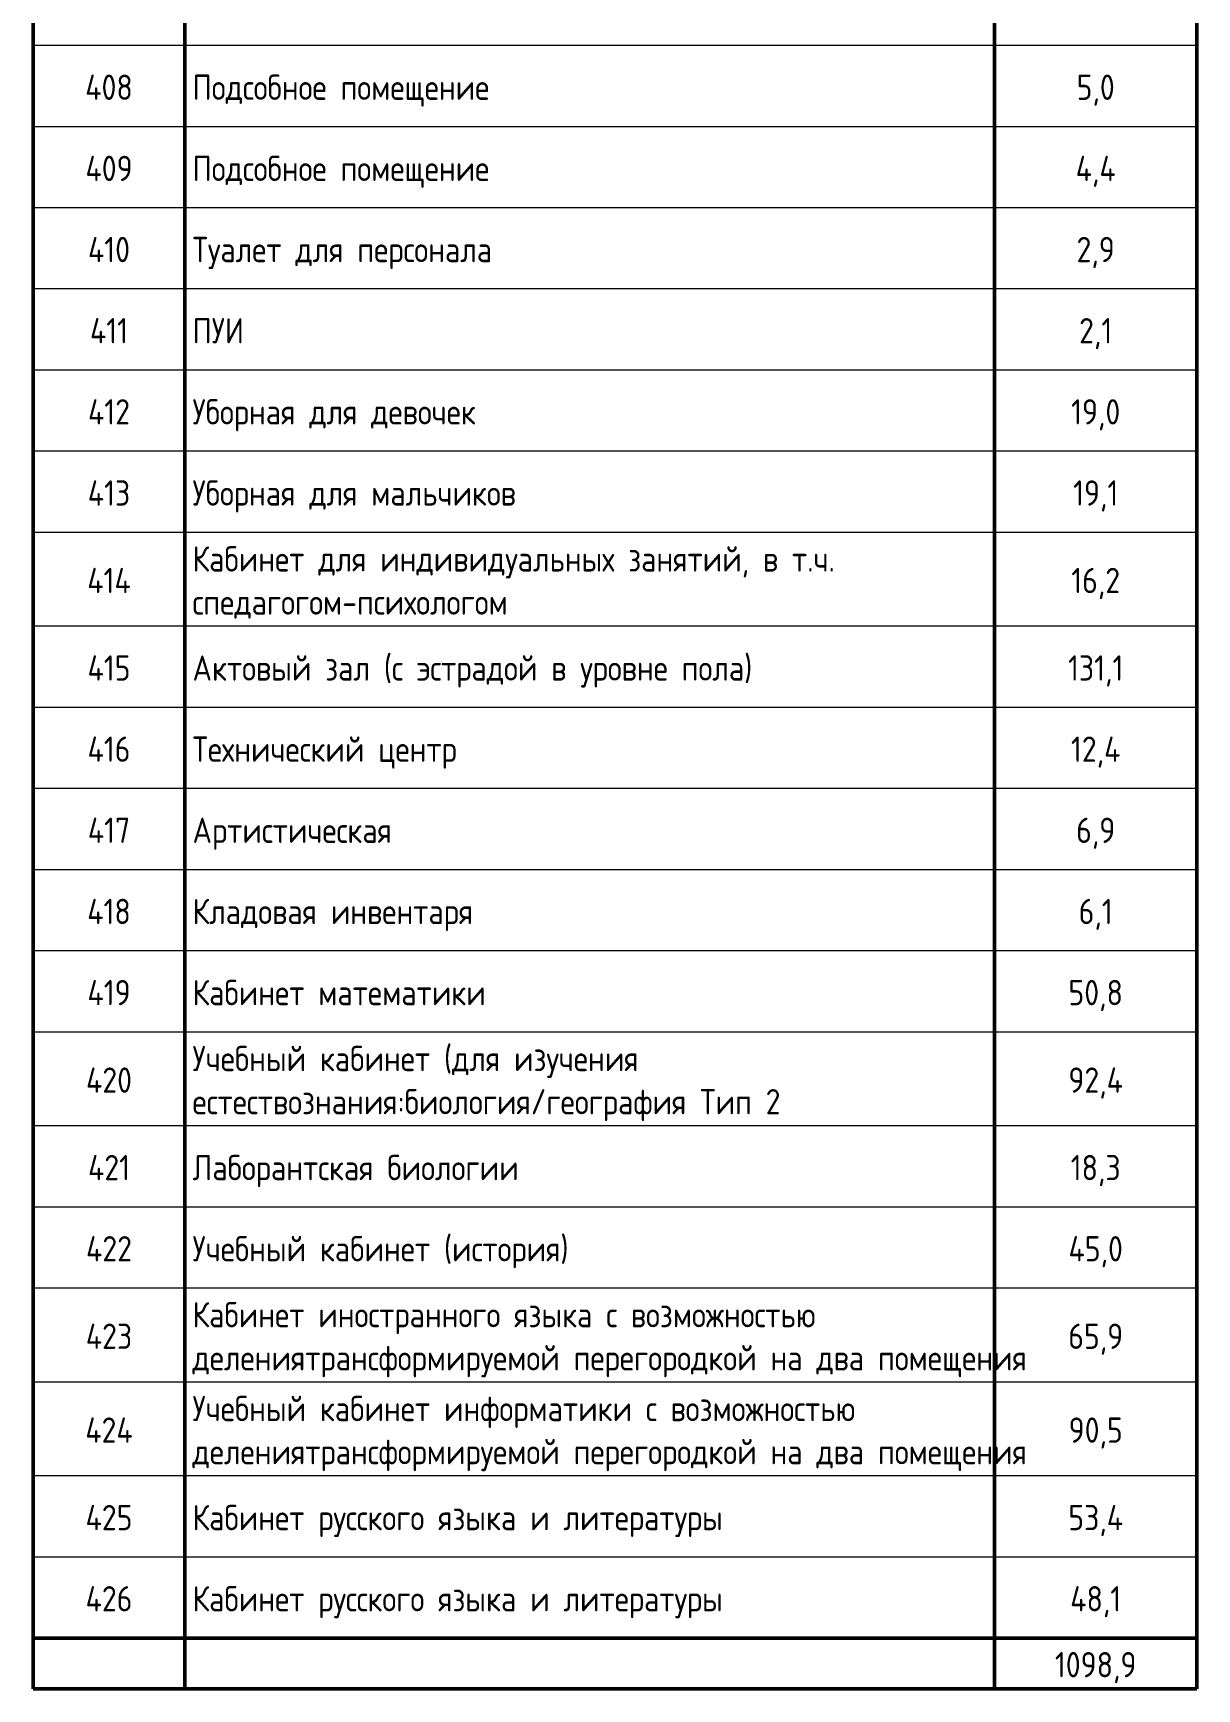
# Model space of a CAD drawing. Header units: millimetres. Extents: x -33838 to 476301, y -41806 to 120107.
# Drawn here: x 380634 to 392134, y -4886 to 11475 of the extents above; entities that cross this region are included whole.
import ezdxf

# ---------------------------------------------------------------- set-up
doc = ezdxf.new("R2010")
doc.units = ezdxf.units.MM
doc.layers.add('Графика', color=7, linetype='Continuous', lineweight=20)
doc.layers.add('Линии', color=7, linetype='Continuous', lineweight=9, true_color=0x00a600)
doc.styles.add('GOST Common_9', font='GOST Common_0.ttf', dxfattribs={"width": 0.9, "height": 2.5})

msp = doc.modelspace()

# ---------------------------------------------------------------- linework, layer by layer
at = {"layer": 'Линии', "color": 7, "lineweight": 50}
for p, q in [((392133.51059, 19969.53054), (392133.51059, -4885.91981)), ((380633.51059, 18969.53054), (380633.51059, -4885.91981)), ((382133.51059, 12153.8848), (382133.51059, 11352.04412)), ((390133.51059, 12153.8848), (390133.51059, 11352.04412)), ((392133.51059, 12153.8848), (392133.51059, 11352.04412)), ((382133.51059, 11352.04412), (382133.51059, 10550.20345)), ((390133.51059, 11352.04412), (390133.51059, 10550.20345)), ((392133.51059, 11352.04412), (392133.51059, 10550.20345)), ((382133.51059, 10550.20345), (382133.51059, 9748.36277)), ((390133.51059, 10550.20345), (390133.51059, 9748.36277)), ((392133.51059, 10550.20345), (392133.51059, 9748.36277)), ((382133.51059, 9748.36277), (382133.51059, 8946.52209)), ((390133.51059, 9748.36277), (390133.51059, 8946.52209)), ((392133.51059, 9748.36277), (392133.51059, 8946.52209)), ((382133.51059, 8946.52209), (382133.51059, 8144.68142)), ((390133.51059, 8946.52209), (390133.51059, 8144.68142)), ((392133.51059, 8946.52209), (392133.51059, 8144.68142)), ((382133.51059, 8144.68142), (382133.51059, 7342.84074)), ((390133.51059, 8144.68142), (390133.51059, 7342.84074)), ((392133.51059, 8144.68142), (392133.51059, 7342.84074)), ((382133.51059, 7342.84074), (382133.51059, 6541.00007)), ((390133.51059, 7342.84074), (390133.51059, 6541.00007)), ((392133.51059, 7342.84074), (392133.51059, 6541.00007)), ((382133.51059, 6541.00007), (382133.51059, 5613.69922)), ((390133.51059, 6541.00007), (390133.51059, 5613.69922)), ((392133.51059, 6541.00007), (392133.51059, 5613.69922)), ((382133.51059, 5613.69922), (382133.51059, 4811.85855)), ((390133.51059, 5613.69922), (390133.51059, 4811.85855)), ((392133.51059, 5613.69922), (392133.51059, 4811.85855)), ((382133.51059, 4811.85855), (382133.51059, 4010.01787)), ((390133.51059, 4811.85855), (390133.51059, 4010.01787)), ((392133.51059, 4811.85855), (392133.51059, 4010.01787)), ((382133.51059, 4010.01787), (382133.51059, 3208.1772)), ((390133.51059, 4010.01787), (390133.51059, 3208.1772)), ((392133.51059, 4010.01787), (392133.51059, 3208.1772)), ((382133.51059, 3208.1772), (382133.51059, 2406.33652)), ((390133.51059, 3208.1772), (390133.51059, 2406.33652)), ((392133.51059, 3208.1772), (392133.51059, 2406.33652)), ((382133.51059, 2406.33652), (382133.51059, 1604.49585)), ((390133.51059, 2406.33652), (390133.51059, 1604.49585)), ((392133.51059, 2406.33652), (392133.51059, 1604.49585)), ((382133.51059, 1604.49585), (382133.51059, 677.195)), ((390133.51059, 1604.49585), (390133.51059, 677.195)), ((392133.51059, 1604.49585), (392133.51059, 677.195)), ((382133.51059, 677.195), (382133.51059, -124.64567)), ((390133.51059, 677.195), (390133.51059, -124.64567)), ((392133.51059, 677.195), (392133.51059, -124.64567)), ((382133.51059, -124.64567), (382133.51059, -926.48635)), ((390133.51059, -124.64567), (390133.51059, -926.48635)), ((392133.51059, -124.64567), (392133.51059, -926.48635)), ((382133.51059, -926.48635), (382133.51059, -1853.78719)), ((390133.51059, -926.48635), (390133.51059, -1853.78719)), ((392133.51059, -926.48635), (392133.51059, -1853.78719)), ((382133.51059, -1853.78719), (382133.51059, -2781.08804)), ((390133.51059, -1853.78719), (390133.51059, -2781.08804)), ((392133.51059, -1853.78719), (392133.51059, -2781.08804)), ((382133.51059, -2781.08804), (382133.51059, -3582.92871)), ((390133.51059, -2781.08804), (390133.51059, -3582.92871)), ((392133.51059, -2781.08804), (392133.51059, -3582.92871)), ((382133.51059, -3582.92871), (382133.51059, -4384.76939)), ((390133.51059, -3582.92871), (390133.51059, -4384.76939)), ((392133.51059, -3582.92871), (392133.51059, -4384.76939)), ((382133.51059, -4384.76939), (380633.51059, -4384.76939)), ((390133.51059, -4384.76939), (382133.51059, -4384.76939)), ((382133.51059, -4384.76939), (382133.51059, -4885.91981)), ((392133.51059, -4384.76939), (390133.51059, -4384.76939)), ((390133.51059, -4384.76939), (390133.51059, -4885.91981)), ((392133.51059, -4384.76939), (392133.51059, -4885.91981)), ((392133.51059, -4885.91981), (380633.51059, -4885.91981))]:
    msp.add_line(p, q, dxfattribs=at)
at = {"layer": 'Линии', "color": 7, "lineweight": 20}
for p, q in [((382133.51059, 11352.04412), (380633.51059, 11352.04412)), ((390133.51059, 11352.04412), (382133.51059, 11352.04412)), ((392133.51059, 11352.04412), (390133.51059, 11352.04412)), ((382133.51059, 10550.20345), (380633.51059, 10550.20345)), ((390133.51059, 10550.20345), (382133.51059, 10550.20345)), ((392133.51059, 10550.20345), (390133.51059, 10550.20345)), ((382133.51059, 9748.36277), (380633.51059, 9748.36277)), ((390133.51059, 9748.36277), (382133.51059, 9748.36277)), ((392133.51059, 9748.36277), (390133.51059, 9748.36277)), ((382133.51059, 8946.52209), (380633.51059, 8946.52209)), ((390133.51059, 8946.52209), (382133.51059, 8946.52209)), ((392133.51059, 8946.52209), (390133.51059, 8946.52209)), ((382133.51059, 8144.68142), (380633.51059, 8144.68142)), ((390133.51059, 8144.68142), (382133.51059, 8144.68142)), ((392133.51059, 8144.68142), (390133.51059, 8144.68142)), ((382133.51059, 7342.84074), (380633.51059, 7342.84074)), ((390133.51059, 7342.84074), (382133.51059, 7342.84074)), ((392133.51059, 7342.84074), (390133.51059, 7342.84074)), ((382133.51059, 6541.00007), (380633.51059, 6541.00007)), ((390133.51059, 6541.00007), (382133.51059, 6541.00007)), ((392133.51059, 6541.00007), (390133.51059, 6541.00007)), ((382133.51059, 5613.69922), (380633.51059, 5613.69922)), ((390133.51059, 5613.69922), (382133.51059, 5613.69922)), ((392133.51059, 5613.69922), (390133.51059, 5613.69922)), ((382133.51059, 4811.85855), (380633.51059, 4811.85855)), ((390133.51059, 4811.85855), (382133.51059, 4811.85855)), ((392133.51059, 4811.85855), (390133.51059, 4811.85855)), ((382133.51059, 4010.01787), (380633.51059, 4010.01787)), ((390133.51059, 4010.01787), (382133.51059, 4010.01787)), ((392133.51059, 4010.01787), (390133.51059, 4010.01787)), ((382133.51059, 3208.1772), (380633.51059, 3208.1772)), ((390133.51059, 3208.1772), (382133.51059, 3208.1772)), ((392133.51059, 3208.1772), (390133.51059, 3208.1772)), ((382133.51059, 2406.33652), (380633.51059, 2406.33652)), ((390133.51059, 2406.33652), (382133.51059, 2406.33652)), ((392133.51059, 2406.33652), (390133.51059, 2406.33652)), ((382133.51059, 1604.49585), (380633.51059, 1604.49585)), ((390133.51059, 1604.49585), (382133.51059, 1604.49585)), ((392133.51059, 1604.49585), (390133.51059, 1604.49585)), ((382133.51059, 677.195), (380633.51059, 677.195)), ((390133.51059, 677.195), (382133.51059, 677.195)), ((392133.51059, 677.195), (390133.51059, 677.195)), ((382133.51059, -124.64567), (380633.51059, -124.64567)), ((390133.51059, -124.64567), (382133.51059, -124.64567)), ((392133.51059, -124.64567), (390133.51059, -124.64567)), ((382133.51059, -926.48635), (380633.51059, -926.48635)), ((390133.51059, -926.48635), (382133.51059, -926.48635)), ((392133.51059, -926.48635), (390133.51059, -926.48635)), ((382133.51059, -1853.78719), (380633.51059, -1853.78719)), ((390133.51059, -1853.78719), (382133.51059, -1853.78719)), ((392133.51059, -1853.78719), (390133.51059, -1853.78719)), ((382133.51059, -2781.08804), (380633.51059, -2781.08804)), ((390133.51059, -2781.08804), (382133.51059, -2781.08804)), ((392133.51059, -2781.08804), (390133.51059, -2781.08804)), ((382133.51059, -3582.92871), (380633.51059, -3582.92871)), ((390133.51059, -3582.92871), (382133.51059, -3582.92871)), ((392133.51059, -3582.92871), (390133.51059, -3582.92871))]:
    msp.add_line(p, q, dxfattribs=at)

# ---------------------------------------------------------------- texts
at = {"layer": 'Графика', "char_height": 250, "line_spacing_factor": 1.022761, "style": 'GOST Common_9'}
for s, insert, width, attachment_point in [('408', (381383.51059, 11064.75565), 588.3296214, 2), ('Подсобное помещение', (382208.51059, 11064.75565), 3572.216778, 1), ('5,0', (391133.51059, 11064.75565), 467.6466221, 2), ('409', (381383.51059, 10262.91497), 588.3296214, 2), ('Подсобное помещение', (382208.51059, 10262.91497), 3572.216778, 1), ('4,4', (391133.51059, 10262.91497), 521.9539718, 2), ('410', (381383.51059, 9461.0743), 537.0393467, 2), ('Туалет для персонала', (382208.51059, 9461.0743), 3692.8997773, 1), ('2,9', (391133.51059, 9461.0743), 467.6466221, 2), ('411', (381383.51059, 8659.23362), 485.749072, 2), ('ПУИ', (382208.51059, 8659.23362), 642.636971, 1), ('2,1', (391133.51059, 8659.23362), 416.3563474, 2), ('412', (381383.51059, 7857.39295), 537.0393467, 2), ('Уборная для девочек', (382208.51059, 7857.39295), 3421.363029, 1), ('19,0', (391133.51059, 7857.39295), 603.4149963, 2), ('413', (381383.51059, 7055.55227), 537.0393467, 2), ('Уборная для мальчиков', (382208.51059, 7055.55227), 3849.7876763, 1), ('19,1', (391133.51059, 7055.55227), 552.1247216, 2), ('Кабинет для индивидуальных занятий, в т.ч. спедагогом-психологом', (382208.51059, 6404.05672), 7627.1655531, 1), ('414', (381383.51059, 6190.98151), 564.1930215, 2), ('16,2', (391133.51059, 6190.98151), 603.4149963, 2), ('415', (381383.51059, 5326.41075), 537.0393467, 2), ('Актовый зал (с эстрадой в уровне пола)', (382208.51059, 5326.41075), 6601.3600594, 1), ('131,1', (391133.51059, 5326.41075), 687.8930958, 2), ('416', (381383.51059, 4524.57008), 537.0393467, 2), ('Технический центр', (382208.51059, 4524.57008), 3170.9458055, 1), ('12,4', (391133.51059, 4524.57008), 630.5686711, 2), ('417', (381383.51059, 3722.7294), 537.0393467, 2), ('Артистическая', (382208.51059, 3722.7294), 2573.5649592, 1), ('6,9', (391133.51059, 3722.7294), 467.6466221, 2), ('418', (381383.51059, 2920.88873), 537.0393467, 2), ('Кладовая инвентаря', (382208.51059, 2920.88873), 3436.4484039, 1), ('6,1', (391133.51059, 2920.88873), 416.3563474, 2), ('419', (381383.51059, 2119.04805), 537.0393467, 2), ('Кабинет математики', (382208.51059, 2119.04805), 3599.3704529, 1), ('50,8', (391133.51059, 2119.04805), 654.705271, 2), ('Учебный кабинет (для изучения естествознания:биология/география Тип 2', (382208.51059, 1467.5525), 8058.6072754, 1), ('420', (381383.51059, 1254.47729), 588.3296214, 2), ('92,4', (391133.51059, 1254.47729), 681.8589458, 2), ('421', (381383.51059, 389.90653), 537.0393467, 2), ('Лаборантская биологии', (382208.51059, 389.90653), 3973.4877506, 1), ('18,3', (391133.51059, 389.90653), 603.4149963, 2), ('422', (381383.51059, -411.93415), 588.3296214, 2), ('Учебный кабинет (история)', (382208.51059, -411.93415), 4498.4587973, 1), ('45,0', (391133.51059, -411.93415), 681.8589458, 2), ('Кабинет иностранного языка с возможностью делениятрансформируемой перегородкой на два помещения', (382208.51059, -1063.42969), 9024.0712695, 1), ('423', (381383.51059, -1276.50491), 588.3296214, 2), ('65,9', (391133.51059, -1276.50491), 654.705271, 2), ('Учебный кабинет информатики с возможностью делениятрансформируемой перегородкой на два помещения', (382208.51059, -1990.73054), 9301.6421678, 1), ('424', (381383.51059, -2203.80575), 615.4832962, 2), ('90,5', (391133.51059, -2203.80575), 654.705271, 2), ('425', (381383.51059, -3068.37651), 588.3296214, 2), ('Кабинет русского языка и литературы', (382208.51059, -3068.37651), 6438.4380104, 1), ('53,4', (391133.51059, -3068.37651), 681.8589458, 2), ('426', (381383.51059, -3870.21719), 588.3296214, 2), ('Кабинет русского языка и литературы', (382208.51059, -3870.21719), 6438.4380104, 1), ('48,1', (391133.51059, -3870.21719), 630.5686711, 2), ('1098,9', (391133.51059, -4521.71273), 977.532294, 2)]:
    msp.add_mtext(s, dxfattribs=dict(at, insert=insert, width=width, attachment_point=attachment_point))

doc.saveas('drawing.dxf')
